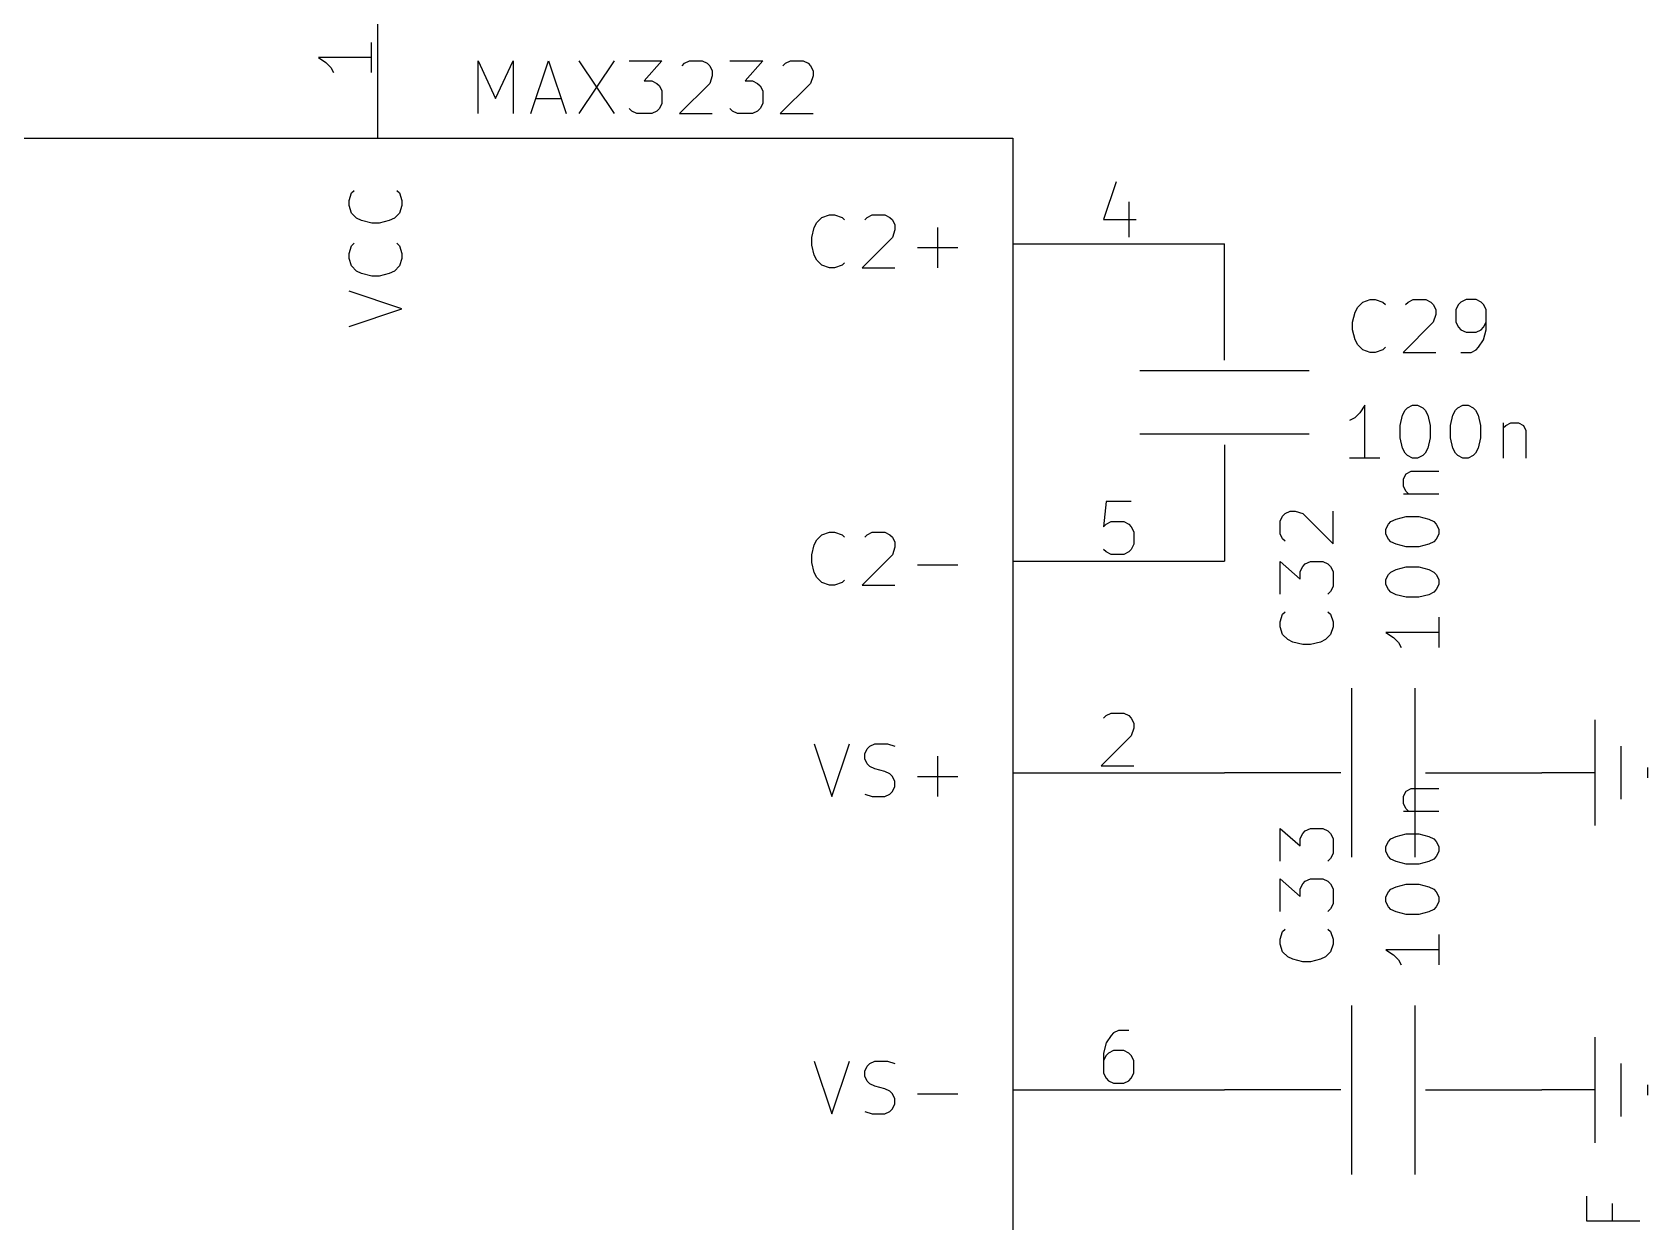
# Model space of a CAD drawing. Extents: x 0.4 to 16.1, y -11.3 to -0.4.
# Drawn here: x 8.333 to 9.86, y -9.725 to -8.6 of the extents above; entities that cross this region are included whole.
import ezdxf

# ---------------------------------------------------------------- set-up
doc = ezdxf.new("R2010")
doc.units = 0
doc.header["$MEASUREMENT"] = 0
for name, color, linetype in [('CYAN2', 4, 'CONTINUOUS'), ('LYELLOW', 51, 'CONTINUOUS'), ('RED2', 1, 'CONTINUOUS')]:
    doc.layers.add(name, color=color, linetype=linetype)

msp = doc.modelspace()

# ---------------------------------------------------------------- linework, layer by layer
at = {"layer": 'CYAN2', "linetype": 'CONTINUOUS'}
for p, q in [((8.75453, -8.67683), (8.75453, -8.62683)), ((8.75453, -8.62683), (8.7712, -8.66254)), ((8.7712, -8.66254), (8.78787, -8.62683)), ((8.78787, -8.62683), (8.78787, -8.67683)), ((8.80453, -8.67683), (8.8212, -8.62683)), ((8.8212, -8.62683), (8.83787, -8.67683)), ((8.84977, -8.62683), (8.8831, -8.67683)), ((8.8831, -8.62683), (8.84977, -8.67683)), ((8.89739, -8.62683), (8.92834, -8.62683)), ((8.92834, -8.62683), (8.91168, -8.64588)), ((8.94739, -8.63159), (8.94977, -8.62921)), ((8.94977, -8.62921), (8.95453, -8.62683)), ((8.95453, -8.62683), (8.96644, -8.62683)), ((8.96644, -8.62683), (8.9712, -8.62921)), ((8.9712, -8.62921), (8.97358, -8.63159)), ((8.97358, -8.63159), (8.97596, -8.63635)), ((8.97596, -8.64111), (8.97358, -8.64826)), ((8.97596, -8.63635), (8.97596, -8.64111)), ((8.99263, -8.62683), (9.02358, -8.62683)), ((9.02358, -8.62683), (9.00691, -8.64588)), ((9.04263, -8.63159), (9.04501, -8.62921)), ((9.04501, -8.62921), (9.04977, -8.62683)), ((9.04977, -8.62683), (9.06168, -8.62683)), ((9.06168, -8.62683), (9.06644, -8.62921)), ((9.06644, -8.62921), (9.06882, -8.63159)), ((9.06882, -8.63159), (9.0712, -8.63635)), ((9.0712, -8.64111), (9.06882, -8.64826)), ((9.0712, -8.63635), (9.0712, -8.64111)), ((8.91168, -8.64588), (8.91882, -8.64588)), ((8.91882, -8.64588), (8.92358, -8.64826)), ((8.92358, -8.64826), (8.92596, -8.65064)), ((8.92596, -8.65064), (8.92834, -8.6554)), ((8.92834, -8.6554), (8.92834, -8.66731)), ((8.97358, -8.64826), (8.94501, -8.67683)), ((9.00691, -8.64588), (9.01406, -8.64588)), ((9.01406, -8.64588), (9.01882, -8.64826)), ((9.01882, -8.64826), (9.0212, -8.65064)), ((9.0212, -8.65064), (9.02358, -8.6554)), ((9.02358, -8.6554), (9.02358, -8.66731)), ((9.06882, -8.64826), (9.04025, -8.67683)), ((8.8093, -8.66254), (8.8331, -8.66254)), ((8.92834, -8.66731), (8.92596, -8.67207)), ((9.02358, -8.66731), (9.0212, -8.67207)), ((8.89977, -8.67445), (8.89739, -8.67207)), ((8.90453, -8.67683), (8.89977, -8.67445)), ((8.91882, -8.67683), (8.90453, -8.67683)), ((8.92358, -8.67445), (8.91882, -8.67683)), ((8.92596, -8.67207), (8.92358, -8.67445)), ((8.94501, -8.67683), (8.97596, -8.67683)), ((8.99501, -8.67445), (8.99263, -8.67207)), ((8.99977, -8.67683), (8.99501, -8.67445)), ((9.01406, -8.67683), (8.99977, -8.67683)), ((9.01882, -8.67445), (9.01406, -8.67683)), ((9.0212, -8.67207), (9.01882, -8.67445)), ((9.04025, -8.67683), (9.0712, -8.67683)), ((8.63262, -8.75905), (8.635, -8.7519)), ((8.63262, -8.76381), (8.63262, -8.75905)), ((8.635, -8.7519), (8.63738, -8.74952)), ((8.67785, -8.74952), (8.68024, -8.7519)), ((8.68024, -8.7519), (8.68262, -8.75905)), ((8.68262, -8.75905), (8.68262, -8.76381)), ((8.635, -8.77095), (8.63262, -8.76381)), ((8.63976, -8.77571), (8.635, -8.77095)), ((8.64452, -8.77809), (8.63976, -8.77571)), ((8.65405, -8.78047), (8.64452, -8.77809)), ((8.67071, -8.77809), (8.66119, -8.78047)), ((8.67547, -8.77571), (8.67071, -8.77809)), ((8.68024, -8.77095), (8.67547, -8.77571)), ((8.68262, -8.76381), (8.68024, -8.77095)), ((9.07476, -8.77976), (9.07952, -8.775)), ((9.07952, -8.775), (9.08667, -8.77262)), ((9.08667, -8.77262), (9.09143, -8.77262)), ((9.09143, -8.77262), (9.09857, -8.775)), ((9.09857, -8.775), (9.10095, -8.77738)), ((9.12, -8.77738), (9.12238, -8.775)), ((9.12238, -8.775), (9.12714, -8.77262)), ((9.12714, -8.77262), (9.13905, -8.77262)), ((9.13905, -8.77262), (9.14381, -8.775)), ((9.14381, -8.775), (9.14619, -8.77738)), ((9.14619, -8.77738), (9.14857, -8.78214)), ((8.66119, -8.78047), (8.65405, -8.78047)), ((9.07, -8.79405), (9.07238, -8.78452)), ((9.07238, -8.78452), (9.07476, -8.77976)), ((9.14857, -8.7869), (9.14619, -8.79405)), ((9.14857, -8.78214), (9.14857, -8.7869)), ((9.18905, -8.82262), (9.18905, -8.78452)), ((8.63262, -8.80905), (8.635, -8.8019)), ((8.63262, -8.81381), (8.63262, -8.80905)), ((8.635, -8.8019), (8.63738, -8.79952)), ((8.67785, -8.79952), (8.68024, -8.8019)), ((8.68024, -8.8019), (8.68262, -8.80905)), ((8.68262, -8.80905), (8.68262, -8.81381)), ((9.07, -8.80119), (9.07, -8.79405)), ((9.07238, -8.81071), (9.07, -8.80119)), ((9.14619, -8.79405), (9.11762, -8.82262)), ((9.17, -8.80357), (9.20809, -8.80357)), ((8.635, -8.82095), (8.63262, -8.81381)), ((8.63976, -8.82571), (8.635, -8.82095)), ((8.68024, -8.82095), (8.67547, -8.82571)), ((8.68262, -8.81381), (8.68024, -8.82095)), ((9.07476, -8.81547), (9.07238, -8.81071)), ((9.07952, -8.82024), (9.07476, -8.81547)), ((9.08667, -8.82262), (9.07952, -8.82024)), ((9.09143, -8.82262), (9.08667, -8.82262)), ((9.09857, -8.82024), (9.09143, -8.82262)), ((9.10095, -8.81785), (9.09857, -8.82024)), ((9.11762, -8.82262), (9.14857, -8.82262)), ((8.64452, -8.82809), (8.63976, -8.82571)), ((8.65405, -8.83047), (8.64452, -8.82809)), ((8.66119, -8.83047), (8.65405, -8.83047)), ((8.67071, -8.82809), (8.66119, -8.83047)), ((8.67547, -8.82571), (8.67071, -8.82809)), ((8.68262, -8.86143), (8.63262, -8.84476)), ((9.59068, -8.855), (9.59783, -8.85261)), ((9.59783, -8.85261), (9.60259, -8.85261)), ((9.60259, -8.85261), (9.60973, -8.855)), ((9.63354, -8.855), (9.6383, -8.85261)), ((9.6383, -8.85261), (9.6502, -8.85261)), ((9.6502, -8.85261), (9.65497, -8.855)), ((9.6883, -8.85261), (9.68354, -8.855)), ((9.69783, -8.85261), (9.6883, -8.85261)), ((9.70259, -8.855), (9.69783, -8.85261)), ((8.63262, -8.87809), (8.68262, -8.86143)), ((9.58116, -8.87404), (9.58354, -8.86452)), ((9.58354, -8.86452), (9.58592, -8.85976)), ((9.58592, -8.85976), (9.59068, -8.855)), ((9.60973, -8.855), (9.61211, -8.85737)), ((9.63116, -8.85737), (9.63354, -8.855)), ((9.65497, -8.855), (9.65735, -8.85737)), ((9.65735, -8.85737), (9.65973, -8.86214)), ((9.65973, -8.8669), (9.65735, -8.87404)), ((9.65973, -8.86214), (9.65973, -8.8669)), ((9.68116, -8.85737), (9.67878, -8.86214)), ((9.67878, -8.86214), (9.67878, -8.87404)), ((9.68354, -8.855), (9.68116, -8.85737)), ((9.70497, -8.85737), (9.70259, -8.855)), ((9.70735, -8.86214), (9.70497, -8.85737)), ((9.70735, -8.88119), (9.70735, -8.86214)), ((9.58116, -8.88119), (9.58116, -8.87404)), ((9.58354, -8.89071), (9.58116, -8.88119)), ((9.65735, -8.87404), (9.62878, -8.90261)), ((9.67878, -8.87404), (9.68116, -8.8788)), ((9.68116, -8.8788), (9.68354, -8.88119)), ((9.68354, -8.88119), (9.6883, -8.88357)), ((9.6883, -8.88357), (9.69783, -8.88357)), ((9.69783, -8.88357), (9.70259, -8.88119)), ((9.70259, -8.88119), (9.70497, -8.8788)), ((9.70497, -8.8788), (9.70735, -8.87404)), ((9.70497, -8.89071), (9.70735, -8.88119)), ((9.58592, -8.89547), (9.58354, -8.89071)), ((9.59068, -8.90023), (9.58592, -8.89547)), ((9.59783, -8.90261), (9.59068, -8.90023)), ((9.60973, -8.90023), (9.60259, -8.90261)), ((9.61211, -8.89785), (9.60973, -8.90023)), ((9.69306, -8.90261), (9.69783, -8.90023)), ((9.69783, -8.90023), (9.7002, -8.89785)), ((9.7002, -8.89785), (9.70497, -8.89071)), ((9.60259, -8.90261), (9.59783, -8.90261)), ((9.62878, -8.90261), (9.65973, -8.90261)), ((9.68354, -8.90261), (9.69306, -8.90261)), ((9.58783, -8.95976), (9.58306, -8.96452)), ((9.59259, -8.95261), (9.58783, -8.95976)), ((9.59259, -9.00261), (9.59259, -8.95261)), ((9.6283, -8.96214), (9.63068, -8.95737)), ((9.63068, -8.95737), (9.63306, -8.955)), ((9.63306, -8.955), (9.63783, -8.95261)), ((9.63783, -8.95261), (9.64259, -8.95261)), ((9.64259, -8.95261), (9.64735, -8.955)), ((9.64735, -8.955), (9.64973, -8.95737)), ((9.64973, -8.95737), (9.65211, -8.96214)), ((9.67592, -8.96214), (9.6783, -8.95737)), ((9.6783, -8.95737), (9.68068, -8.955)), ((9.68068, -8.955), (9.68544, -8.95261)), ((9.68544, -8.95261), (9.6902, -8.95261)), ((9.6902, -8.95261), (9.69497, -8.955)), ((9.69497, -8.955), (9.69735, -8.95737)), ((9.69735, -8.95737), (9.69973, -8.96214)), ((9.58306, -8.96452), (9.5783, -8.9669)), ((9.62592, -8.97166), (9.6283, -8.96214)), ((9.62592, -8.98357), (9.62592, -8.97166)), ((9.65211, -8.96214), (9.65449, -8.97166)), ((9.65449, -8.97166), (9.65449, -8.98357)), ((9.67354, -8.97166), (9.67592, -8.96214)), ((9.67354, -8.98357), (9.67354, -8.97166)), ((9.69973, -8.96214), (9.70211, -8.97166)), ((9.70211, -8.97166), (9.70211, -8.98357)), ((9.72354, -8.96928), (9.72354, -9.00261)), ((9.72354, -8.97404), (9.72592, -8.97166)), ((9.72592, -8.97166), (9.73068, -8.96928)), ((9.73068, -8.96928), (9.73783, -8.96928)), ((9.73783, -8.96928), (9.74259, -8.97166)), ((9.74259, -8.97166), (9.74497, -8.97642)), ((9.74497, -8.97642), (9.74497, -9.00261)), ((9.6283, -8.99309), (9.62592, -8.98357)), ((9.65449, -8.98357), (9.65211, -8.99309)), ((9.67592, -8.99309), (9.67354, -8.98357)), ((9.70211, -8.98357), (9.69973, -8.99309)), ((9.60687, -9.00261), (9.5783, -9.00261)), ((9.63068, -8.99785), (9.6283, -8.99309)), ((9.63306, -9.00023), (9.63068, -8.99785)), ((9.63783, -9.00261), (9.63306, -9.00023)), ((9.64259, -9.00261), (9.63783, -9.00261)), ((9.64735, -9.00023), (9.64259, -9.00261)), ((9.64973, -8.99785), (9.64735, -9.00023)), ((9.65211, -8.99309), (9.64973, -8.99785)), ((9.6783, -8.99785), (9.67592, -8.99309)), ((9.68068, -9.00023), (9.6783, -8.99785)), ((9.68544, -9.00261), (9.68068, -9.00023)), ((9.6902, -9.00261), (9.68544, -9.00261)), ((9.69497, -9.00023), (9.6902, -9.00261)), ((9.69735, -8.99785), (9.69497, -9.00023)), ((9.69973, -8.99309), (9.69735, -8.99785)), ((9.62928, -9.02217), (9.63166, -9.01741)), ((9.62928, -9.02931), (9.62928, -9.02217)), ((9.63166, -9.01741), (9.63642, -9.01503)), ((9.63642, -9.01503), (9.66261, -9.01503)), ((9.63166, -9.03407), (9.62928, -9.02931)), ((9.62928, -9.03646), (9.66261, -9.03646)), ((9.63404, -9.03646), (9.63166, -9.03407)), ((9.51737, -9.05503), (9.52214, -9.05265)), ((9.52214, -9.05265), (9.5269, -9.05265)), ((9.5269, -9.05265), (9.53404, -9.05503)), ((9.56261, -9.0836), (9.56261, -9.05265)), ((9.51261, -9.06217), (9.515, -9.05741)), ((9.51261, -9.07407), (9.51261, -9.06217)), ((9.515, -9.05741), (9.51737, -9.05503)), ((9.53404, -9.05503), (9.56261, -9.0836)), ((9.61261, -9.06979), (9.615, -9.06503)), ((9.615, -9.06503), (9.61737, -9.06265)), ((9.61737, -9.06265), (9.62214, -9.06027)), ((9.62214, -9.06027), (9.63166, -9.05789)), ((9.63166, -9.05789), (9.64357, -9.05789)), ((9.64357, -9.05789), (9.65309, -9.06027)), ((9.65309, -9.06027), (9.65785, -9.06265)), ((9.65785, -9.06265), (9.66023, -9.06503)), ((9.66023, -9.06503), (9.66261, -9.06979)), ((9.07238, -9.08452), (9.07476, -9.07976)), ((9.07476, -9.07976), (9.07952, -9.075)), ((9.07952, -9.075), (9.08667, -9.07262)), ((9.08667, -9.07262), (9.09143, -9.07262)), ((9.09143, -9.07262), (9.09857, -9.075)), ((9.09857, -9.075), (9.10095, -9.07738)), ((9.12, -9.07738), (9.12238, -9.075)), ((9.12238, -9.075), (9.12714, -9.07262)), ((9.12714, -9.07262), (9.13905, -9.07262)), ((9.13905, -9.07262), (9.14381, -9.075)), ((9.14381, -9.075), (9.14619, -9.07738)), ((9.14619, -9.07738), (9.14857, -9.08214)), ((9.14857, -9.08214), (9.14857, -9.0869)), ((9.515, -9.07884), (9.51261, -9.07407)), ((9.51737, -9.08122), (9.515, -9.07884)), ((9.61261, -9.07455), (9.61261, -9.06979)), ((9.615, -9.07931), (9.61261, -9.07455)), ((9.61737, -9.0817), (9.615, -9.07931)), ((9.62214, -9.08407), (9.61737, -9.0817)), ((9.65785, -9.0817), (9.65309, -9.08407)), ((9.66023, -9.07931), (9.65785, -9.0817)), ((9.66261, -9.07455), (9.66023, -9.07931)), ((9.66261, -9.06979), (9.66261, -9.07455)), ((9.07, -9.09405), (9.07238, -9.08452)), ((9.07, -9.10119), (9.07, -9.09405)), ((9.14619, -9.09405), (9.11762, -9.12262)), ((9.14857, -9.0869), (9.14619, -9.09405)), ((9.63166, -9.08646), (9.62214, -9.08407)), ((9.64357, -9.08646), (9.63166, -9.08646)), ((9.65309, -9.08407), (9.64357, -9.08646)), ((9.07238, -9.11071), (9.07, -9.10119)), ((9.07476, -9.11547), (9.07238, -9.11071)), ((9.17, -9.10357), (9.20809, -9.10357)), ((9.51261, -9.13122), (9.51261, -9.10027)), ((9.51261, -9.10027), (9.53166, -9.11693)), ((9.53166, -9.10979), (9.53404, -9.10503)), ((9.53166, -9.11693), (9.53166, -9.10979)), ((9.53404, -9.10503), (9.53642, -9.10265)), ((9.53642, -9.10265), (9.54119, -9.10027)), ((9.54119, -9.10027), (9.55309, -9.10027)), ((9.55309, -9.10027), (9.55785, -9.10265)), ((9.55785, -9.10265), (9.56023, -9.10503)), ((9.56023, -9.10503), (9.56261, -9.10979)), ((9.56261, -9.10979), (9.56261, -9.12407)), ((9.61261, -9.11741), (9.615, -9.11265)), ((9.615, -9.11265), (9.61737, -9.11027)), ((9.61737, -9.11027), (9.62214, -9.10789)), ((9.62214, -9.10789), (9.63166, -9.1055)), ((9.63166, -9.1055), (9.64357, -9.1055)), ((9.64357, -9.1055), (9.65309, -9.10789)), ((9.65309, -9.10789), (9.65785, -9.11027)), ((9.65785, -9.11027), (9.66023, -9.11265)), ((9.66023, -9.11265), (9.66261, -9.11741)), ((9.07952, -9.12024), (9.07476, -9.11547)), ((9.08667, -9.12262), (9.07952, -9.12024)), ((9.09143, -9.12262), (9.08667, -9.12262)), ((9.09857, -9.12024), (9.09143, -9.12262)), ((9.10095, -9.11785), (9.09857, -9.12024)), ((9.11762, -9.12262), (9.14857, -9.12262)), ((9.56023, -9.12884), (9.55785, -9.13122)), ((9.56261, -9.12407), (9.56023, -9.12884)), ((9.61261, -9.12217), (9.61261, -9.11741)), ((9.615, -9.12693), (9.61261, -9.12217)), ((9.61737, -9.12931), (9.615, -9.12693)), ((9.62214, -9.1317), (9.61737, -9.12931)), ((9.65785, -9.12931), (9.65309, -9.1317)), ((9.66023, -9.12693), (9.65785, -9.12931)), ((9.66261, -9.12217), (9.66023, -9.12693)), ((9.66261, -9.11741), (9.66261, -9.12217)), ((9.63166, -9.13407), (9.62214, -9.1317)), ((9.64357, -9.13407), (9.63166, -9.13407)), ((9.65309, -9.1317), (9.64357, -9.13407)), ((9.51261, -9.15741), (9.515, -9.15027)), ((9.51261, -9.16217), (9.51261, -9.15741)), ((9.515, -9.15027), (9.51737, -9.14789)), ((9.55785, -9.14789), (9.56023, -9.15027)), ((9.56023, -9.15027), (9.56261, -9.15741)), ((9.56261, -9.15741), (9.56261, -9.16217)), ((9.66261, -9.15312), (9.66261, -9.1817)), ((9.515, -9.16931), (9.51261, -9.16217)), ((9.51976, -9.17407), (9.515, -9.16931)), ((9.52452, -9.17646), (9.51976, -9.17407)), ((9.55547, -9.17407), (9.55071, -9.17646)), ((9.56023, -9.16931), (9.55547, -9.17407)), ((9.56261, -9.16217), (9.56023, -9.16931)), ((9.66261, -9.16741), (9.61261, -9.16741)), ((9.61261, -9.16741), (9.61976, -9.17217)), ((9.61976, -9.17217), (9.62452, -9.17693)), ((9.53404, -9.17884), (9.52452, -9.17646)), ((9.54119, -9.17884), (9.53404, -9.17884)), ((9.55071, -9.17646), (9.54119, -9.17884)), ((9.62452, -9.17693), (9.6269, -9.1817)), ((9.07238, -9.27262), (9.08905, -9.32262)), ((9.08905, -9.32262), (9.10571, -9.27262)), ((9.12, -9.28214), (9.12238, -9.27738)), ((9.12, -9.2869), (9.12, -9.28214)), ((9.12238, -9.27738), (9.12476, -9.275)), ((9.12476, -9.275), (9.12952, -9.27262)), ((9.12952, -9.27262), (9.14143, -9.27262)), ((9.14143, -9.27262), (9.14857, -9.275)), ((9.12238, -9.29167), (9.12, -9.2869)), ((9.12476, -9.29405), (9.12238, -9.29167)), ((9.12952, -9.29643), (9.12476, -9.29405)), ((9.13905, -9.29881), (9.12952, -9.29643)), ((9.18905, -9.32262), (9.18905, -9.28452)), ((9.14381, -9.30119), (9.13905, -9.29881)), ((9.14619, -9.30357), (9.14381, -9.30119)), ((9.14857, -9.30833), (9.14619, -9.30357)), ((9.14857, -9.31309), (9.14857, -9.30833)), ((9.17, -9.30357), (9.20809, -9.30357)), ((9.12, -9.32024), (9.12714, -9.32262)), ((9.12714, -9.32262), (9.13905, -9.32262)), ((9.13905, -9.32262), (9.14381, -9.32024)), ((9.14381, -9.32024), (9.14619, -9.31785)), ((9.14619, -9.31785), (9.14857, -9.31309)), ((9.62928, -9.32217), (9.63166, -9.31741)), ((9.62928, -9.32931), (9.62928, -9.32217)), ((9.63166, -9.31741), (9.63642, -9.31503)), ((9.63642, -9.31503), (9.66261, -9.31503)), ((9.63166, -9.33407), (9.62928, -9.32931)), ((9.62928, -9.33646), (9.66261, -9.33646)), ((9.63404, -9.33646), (9.63166, -9.33407)), ((9.51261, -9.3836), (9.51261, -9.35265)), ((9.51261, -9.35265), (9.53166, -9.36931)), ((9.53166, -9.36217), (9.53404, -9.35741)), ((9.53404, -9.35741), (9.53642, -9.35503)), ((9.53642, -9.35503), (9.54119, -9.35265)), ((9.54119, -9.35265), (9.55309, -9.35265)), ((9.55309, -9.35265), (9.55785, -9.35503)), ((9.55785, -9.35503), (9.56023, -9.35741)), ((9.56023, -9.35741), (9.56261, -9.36217)), ((9.62214, -9.36027), (9.63166, -9.35789)), ((9.63166, -9.35789), (9.64357, -9.35789)), ((9.64357, -9.35789), (9.65309, -9.36027)), ((9.53166, -9.36931), (9.53166, -9.36217)), ((9.56261, -9.36217), (9.56261, -9.37646)), ((9.61261, -9.36979), (9.615, -9.36503)), ((9.61261, -9.37455), (9.61261, -9.36979)), ((9.615, -9.36503), (9.61737, -9.36265)), ((9.61737, -9.36265), (9.62214, -9.36027)), ((9.65309, -9.36027), (9.65785, -9.36265)), ((9.65785, -9.36265), (9.66023, -9.36503)), ((9.66023, -9.36503), (9.66261, -9.36979)), ((9.66261, -9.36979), (9.66261, -9.37455)), ((9.56023, -9.38122), (9.55785, -9.3836)), ((9.56261, -9.37646), (9.56023, -9.38122)), ((9.615, -9.37931), (9.61261, -9.37455)), ((9.61737, -9.3817), (9.615, -9.37931)), ((9.62214, -9.38407), (9.61737, -9.3817)), ((9.63166, -9.38646), (9.62214, -9.38407)), ((9.64357, -9.38646), (9.63166, -9.38646)), ((9.65309, -9.38407), (9.64357, -9.38646)), ((9.65785, -9.3817), (9.65309, -9.38407)), ((9.66023, -9.37931), (9.65785, -9.3817)), ((9.66261, -9.37455), (9.66023, -9.37931)), ((9.51261, -9.43122), (9.51261, -9.40027)), ((9.51261, -9.40027), (9.53166, -9.41693)), ((9.53404, -9.40503), (9.53642, -9.40265)), ((9.53642, -9.40265), (9.54119, -9.40027)), ((9.54119, -9.40027), (9.55309, -9.40027)), ((9.55309, -9.40027), (9.55785, -9.40265)), ((9.55785, -9.40265), (9.56023, -9.40503)), ((9.53166, -9.40979), (9.53404, -9.40503)), ((9.53166, -9.41693), (9.53166, -9.40979)), ((9.56023, -9.40503), (9.56261, -9.40979)), ((9.56261, -9.40979), (9.56261, -9.42407)), ((9.61261, -9.41741), (9.615, -9.41265)), ((9.61261, -9.42217), (9.61261, -9.41741)), ((9.615, -9.41265), (9.61737, -9.41027)), ((9.61737, -9.41027), (9.62214, -9.40789)), ((9.62214, -9.40789), (9.63166, -9.4055)), ((9.63166, -9.4055), (9.64357, -9.4055)), ((9.64357, -9.4055), (9.65309, -9.40789)), ((9.65309, -9.40789), (9.65785, -9.41027)), ((9.65785, -9.41027), (9.66023, -9.41265)), ((9.66023, -9.41265), (9.66261, -9.41741)), ((9.66261, -9.41741), (9.66261, -9.42217)), ((9.56023, -9.42884), (9.55785, -9.43122)), ((9.56261, -9.42407), (9.56023, -9.42884)), ((9.615, -9.42693), (9.61261, -9.42217)), ((9.61737, -9.42931), (9.615, -9.42693)), ((9.62214, -9.4317), (9.61737, -9.42931)), ((9.63166, -9.43407), (9.62214, -9.4317)), ((9.64357, -9.43407), (9.63166, -9.43407)), ((9.65309, -9.4317), (9.64357, -9.43407)), ((9.65785, -9.42931), (9.65309, -9.4317)), ((9.66023, -9.42693), (9.65785, -9.42931)), ((9.66261, -9.42217), (9.66023, -9.42693)), ((9.51261, -9.45741), (9.515, -9.45027)), ((9.515, -9.45027), (9.51737, -9.44789)), ((9.55785, -9.44789), (9.56023, -9.45027)), ((9.56023, -9.45027), (9.56261, -9.45741)), ((9.51261, -9.46217), (9.51261, -9.45741)), ((9.515, -9.46931), (9.51261, -9.46217)), ((9.56261, -9.46217), (9.56023, -9.46931)), ((9.56261, -9.45741), (9.56261, -9.46217)), ((9.66261, -9.45312), (9.66261, -9.4817)), ((9.51976, -9.47407), (9.515, -9.46931)), ((9.52452, -9.47646), (9.51976, -9.47407)), ((9.53404, -9.47884), (9.52452, -9.47646)), ((9.54119, -9.47884), (9.53404, -9.47884)), ((9.55071, -9.47646), (9.54119, -9.47884)), ((9.55547, -9.47407), (9.55071, -9.47646)), ((9.56023, -9.46931), (9.55547, -9.47407)), ((9.66261, -9.46741), (9.61261, -9.46741)), ((9.61261, -9.46741), (9.61976, -9.47217)), ((9.61976, -9.47217), (9.62452, -9.47693)), ((9.62452, -9.47693), (9.6269, -9.4817)), ((9.07238, -9.57262), (9.08905, -9.62262)), ((9.08905, -9.62262), (9.10571, -9.57262)), ((9.12, -9.58214), (9.12238, -9.57738)), ((9.12, -9.5869), (9.12, -9.58214)), ((9.12238, -9.59167), (9.12, -9.5869)), ((9.12238, -9.57738), (9.12476, -9.575)), ((9.12476, -9.575), (9.12952, -9.57262)), ((9.12952, -9.57262), (9.14143, -9.57262)), ((9.14143, -9.57262), (9.14857, -9.575)), ((9.12476, -9.59405), (9.12238, -9.59167)), ((9.12952, -9.59643), (9.12476, -9.59405)), ((9.13905, -9.59881), (9.12952, -9.59643)), ((9.14381, -9.60119), (9.13905, -9.59881)), ((9.14619, -9.60357), (9.14381, -9.60119)), ((9.14381, -9.62024), (9.14619, -9.61785)), ((9.14857, -9.60833), (9.14619, -9.60357)), ((9.14619, -9.61785), (9.14857, -9.61309)), ((9.14857, -9.61309), (9.14857, -9.60833)), ((9.17, -9.60357), (9.20809, -9.60357)), ((9.12, -9.62024), (9.12714, -9.62262)), ((9.12714, -9.62262), (9.13905, -9.62262)), ((9.13905, -9.62262), (9.14381, -9.62024)), ((9.80262, -9.72407), (9.80262, -9.70026)), ((9.82643, -9.70741), (9.82643, -9.72407)), ((9.85262, -9.72407), (9.80262, -9.72407))]:
    msp.add_line(p, q, dxfattribs=at)
at = {"layer": 'LYELLOW', "linetype": 'CONTINUOUS'}
for p, q in [((8.06, -8.7), (9.26, -8.7)), ((9.26, -8.7), (9.26, -10.7))]:
    msp.add_line(p, q, dxfattribs=at)
at = {"layer": 'RED2', "linetype": 'CONTINUOUS'}
for p, q in [((8.66, -8.7), (8.66, -8.5)), ((8.65362, -8.60952), (8.65362, -8.63809)), ((8.65362, -8.62381), (8.60362, -8.62381)), ((8.60362, -8.62381), (8.61076, -8.62857)), ((8.61076, -8.62857), (8.61552, -8.63333)), ((8.61552, -8.63333), (8.6179, -8.63809)), ((8.06, -8.7), (9.26, -8.7)), ((8.06, -8.7), (9.26, -8.7)), ((9.26, -8.7), (9.26, -10.7)), ((9.26, -8.7), (9.26, -10.7)), ((9.35762, -8.74124), (9.34571, -8.77695)), ((9.36952, -8.76028), (9.36952, -8.79362)), ((9.34571, -8.77695), (9.37667, -8.77695)), ((9.26, -8.8), (9.46, -8.8)), ((9.46, -8.91), (9.46, -8.8)), ((9.54, -8.92), (9.38, -8.92)), ((9.54, -8.98), (9.38, -8.98)), ((9.46, -8.99), (9.46, -9.1)), ((9.34809, -9.04362), (9.34571, -9.06743)), ((9.3719, -9.04362), (9.34809, -9.04362)), ((9.34571, -9.06743), (9.34809, -9.06505)), ((9.34809, -9.06505), (9.35285, -9.06267)), ((9.35285, -9.06267), (9.36476, -9.06267)), ((9.36476, -9.06267), (9.36952, -9.06505)), ((9.36952, -9.06505), (9.3719, -9.06743)), ((9.3719, -9.06743), (9.37428, -9.07219)), ((9.37428, -9.07219), (9.37428, -9.08409)), ((9.34809, -9.09124), (9.34571, -9.08885)), ((9.35285, -9.09362), (9.34809, -9.09124)), ((9.36476, -9.09362), (9.35285, -9.09362)), ((9.36952, -9.09124), (9.36476, -9.09362)), ((9.3719, -9.08885), (9.36952, -9.09124)), ((9.37428, -9.08409), (9.3719, -9.08885)), ((9.26, -9.1), (9.46, -9.1)), ((9.58, -9.22), (9.58, -9.38)), ((9.64, -9.22), (9.64, -9.38)), ((9.34571, -9.24838), (9.34809, -9.246)), ((9.34809, -9.246), (9.35285, -9.24362)), ((9.35285, -9.24362), (9.36476, -9.24362)), ((9.36476, -9.24362), (9.36952, -9.246)), ((9.36952, -9.246), (9.3719, -9.24838)), ((9.3719, -9.24838), (9.37428, -9.25314)), ((9.81, -9.25), (9.81, -9.35)), ((9.3719, -9.26505), (9.34333, -9.29362)), ((9.37428, -9.2579), (9.3719, -9.26505)), ((9.37428, -9.25314), (9.37428, -9.2579)), ((9.835, -9.325), (9.835, -9.275)), ((9.34333, -9.29362), (9.37428, -9.29362)), ((9.86, -9.305), (9.86, -9.295)), ((9.26, -9.3), (9.46, -9.3)), ((9.57, -9.3), (9.46, -9.3)), ((9.65, -9.3), (9.76, -9.3)), ((9.81, -9.3), (9.76, -9.3)), ((9.58, -9.52), (9.58, -9.68)), ((9.64, -9.52), (9.64, -9.68)), ((9.34809, -9.55552), (9.34571, -9.56505)), ((9.35285, -9.54838), (9.34809, -9.55552)), ((9.35524, -9.546), (9.35285, -9.54838)), ((9.36, -9.54362), (9.35524, -9.546)), ((9.36952, -9.54362), (9.36, -9.54362)), ((9.81, -9.55), (9.81, -9.65)), ((9.34571, -9.56505), (9.34571, -9.58409)), ((9.34809, -9.56743), (9.34571, -9.57219)), ((9.35047, -9.56505), (9.34809, -9.56743)), ((9.35524, -9.56267), (9.35047, -9.56505)), ((9.36476, -9.56267), (9.35524, -9.56267)), ((9.36952, -9.56505), (9.36476, -9.56267)), ((9.3719, -9.56743), (9.36952, -9.56505)), ((9.37428, -9.57219), (9.3719, -9.56743)), ((9.37428, -9.58409), (9.37428, -9.57219)), ((9.34571, -9.58409), (9.34809, -9.58885)), ((9.3719, -9.58885), (9.37428, -9.58409)), ((9.835, -9.625), (9.835, -9.575)), ((9.26, -9.6), (9.46, -9.6)), ((9.34809, -9.58885), (9.35047, -9.59124)), ((9.35047, -9.59124), (9.35524, -9.59362)), ((9.35524, -9.59362), (9.36476, -9.59362)), ((9.36476, -9.59362), (9.36952, -9.59124)), ((9.36952, -9.59124), (9.3719, -9.58885)), ((9.57, -9.6), (9.46, -9.6)), ((9.65, -9.6), (9.76, -9.6)), ((9.81, -9.6), (9.76, -9.6)), ((9.86, -9.605), (9.86, -9.595))]:
    msp.add_line(p, q, dxfattribs=at)

doc.saveas('drawing.dxf')
